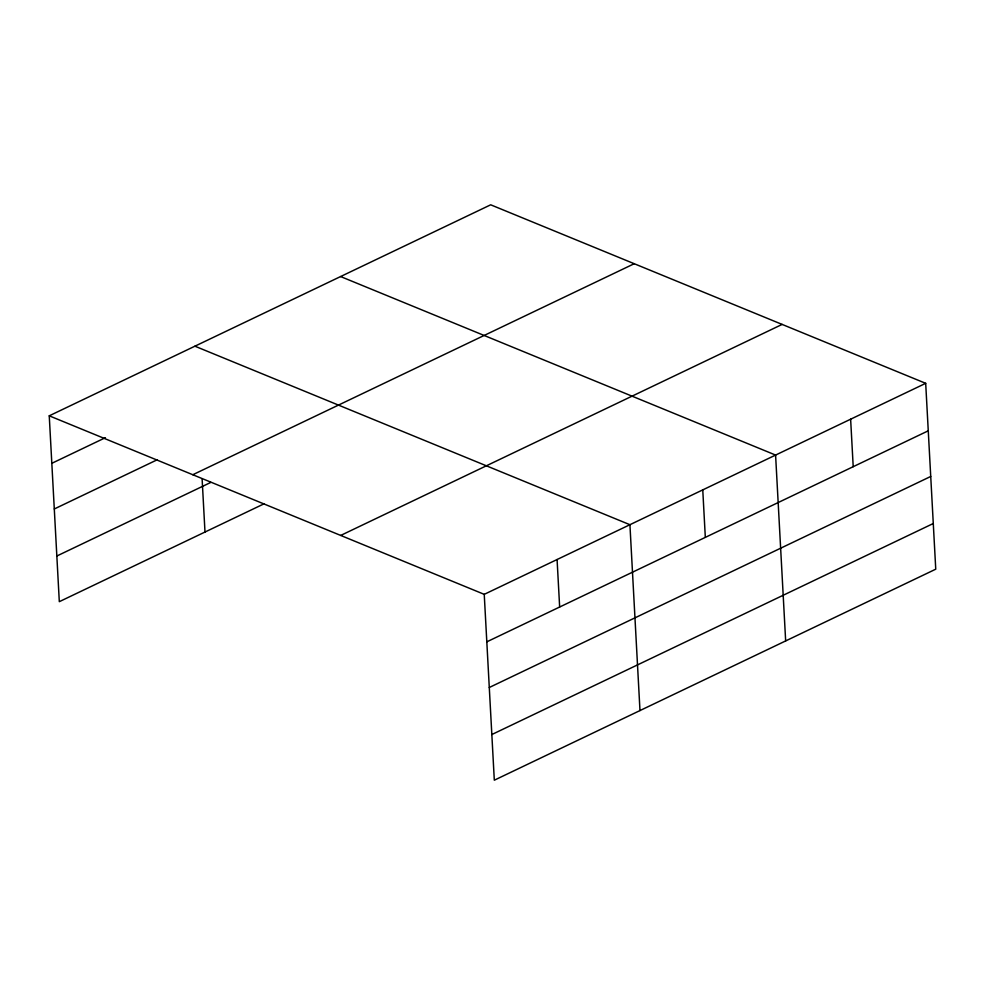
<?xml version="1.0" encoding="UTF-8"?>
<svg xmlns="http://www.w3.org/2000/svg" width="985" height="985" viewBox="0 0 985 985"><rect width="100%" height="100%" fill="white"/><g stroke="black" fill="none" stroke-linecap="round" stroke-linejoin="round"><path stroke-width="1.48" d="M49.25 415.818L490.69 204.806L925.691 383.325L935.75 569.182L494.31 780.194L484.238 594.349L49.25 415.818L59.309 601.675L264.091 503.791M51.823 463.307L105.42 437.685M54.298 508.974L157.366 459.7M192.801 474.733L634.241 263.709M56.847 556.008L210.765 482.428M340.699 535.434L782.139 324.41M484.238 594.349L925.691 383.325M486.812 641.838L928.252 430.814M489.286 687.493L930.726 476.469M491.835 734.539L933.275 523.515M340.601 276.551L775.589 455.07L785.661 640.927M194.931 346.191L629.92 524.71L639.979 710.567M850.634 419.204L853.207 466.693M702.761 489.89L705.322 537.379M557.079 559.529L559.652 607.019M202.11 478.784L204.991 532.035"/></g></svg>
